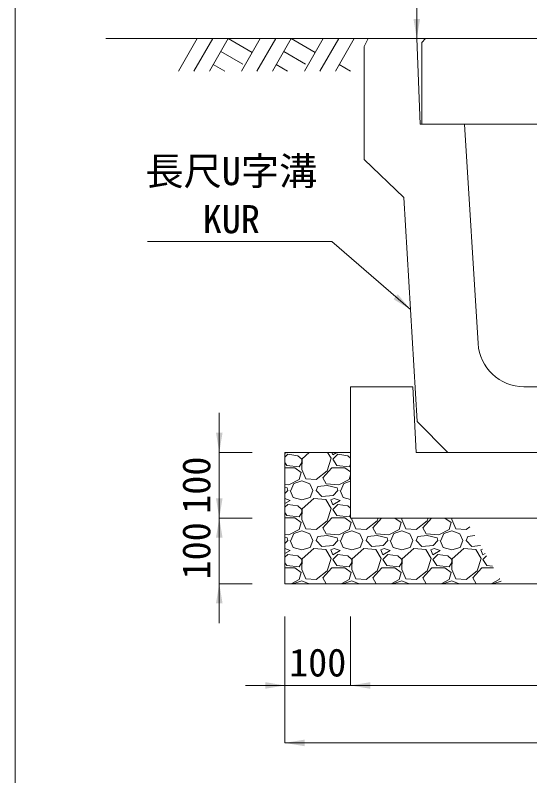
# Model space of a CAD drawing. Units: millimetres at full size, sheet at 1:40. Extents: x 206103 to 244503, y 883348 to 903496.
# Drawn here: x 236503 to 237287, y 887360 to 888518 of the extents above; entities that cross this region are included whole.
import ezdxf
from ezdxf.enums import TextEntityAlignment as Align

# ---------------------------------------------------------------- set-up
doc = ezdxf.new("R2010")
doc.units = ezdxf.units.MM
doc.header["$LTSCALE"] = 40
for name, color, linetype, lineweight in [('0_2', 7, 'Continuous', 20), ('図枠', 5, 'Continuous', 13), ('基礎ブロック', 2, 'Continuous', 13), ('基礎材', 7, 'Continuous', 15), ('寸法線', 7, 'Continuous', 13), ('引出線', 4, 'Continuous', 13), ('本体', 2, 'Continuous', 13), ('ﾊｯﾁﾝｸﾞ', 7, 'Continuous', 5)]:
    doc.layers.add(name, color=color, linetype=linetype, lineweight=lineweight)
doc.styles.add('ＭＳ ゴシック', font='')
doc.styles.get('ＭＳ ゴシック').set_extended_font_data('MS Gothic')

# ---------------------------------------------------------------- blocks, each defined once
blk = doc.blocks.new('filled_arrow')
at = {"color": 0, "linetype": 'Continuous', "lineweight": -2}
blk.add_solid([(7.5, 1.25), (0, 0), (7.5, -1.25)], dxfattribs=at)

msp = doc.modelspace()

# ---------------------------------------------------------------- linework, layer by layer
at = {"layer": '0_2'}
msp.add_line((237041.21, 888482.33), (236641.21, 888482.33), dxfattribs=at)
at = {"layer": '図枠'}
msp.add_line((236503.21, 903148.33), (236503.21, 883348.33), dxfattribs=at)
at = {"layer": '基礎ブロック', "lineweight": 20}
for p, q in [((237014.21, 887852.33), (237014.21, 887952.33)), ((237014.21, 887952.33), (237109.21, 887952.33)), ((237109.21, 887952.33), (237114.21, 887852.33)), ((237014.21, 887752.33), (237014.21, 887852.33)), ((237114.21, 887852.33), (237824.21, 887852.33)), ((237924.21, 887752.33), (237014.21, 887752.33))]:
    msp.add_line(p, q, dxfattribs=at)
at = {"layer": '基礎材'}
for p, q in [((236914.21, 887852.33), (236914.21, 887652.33)), ((236914.21, 887652.33), (238024.21, 887652.33))]:
    msp.add_line(p, q, dxfattribs=at)
at = {"layer": '基礎材', "lineweight": 13}
msp.add_line((237014.21, 887852.33), (236914.21, 887852.33), dxfattribs=at)
at = {"layer": '寸法線'}
for p, q in [((237115.21, 888482.33), (237115.21, 889182.33)), ((237670.21, 888482.33), (237115.21, 888482.33)), ((236814.21, 887692.33), (236814.21, 887912.33)), ((236864.21, 887852.33), (236814.21, 887852.33)), ((236814.21, 887592.33), (236814.21, 887812.33)), ((236864.21, 887752.33), (236814.21, 887752.33)), ((236864.21, 887752.33), (236814.21, 887752.33)), ((236864.21, 887652.33), (236814.21, 887652.33)), ((236914.21, 887602.33), (236914.21, 887497.39)), ((236914.21, 887602.33), (236914.21, 887409.89)), ((237014.21, 887602.33), (237014.21, 887497.39)), ((237014.21, 887602.33), (237014.21, 887497.39)), ((236854.21, 887497.39), (237074.21, 887497.39)), ((237014.21, 887497.39), (237924.21, 887497.39)), ((238024.21, 887409.89), (236914.21, 887409.89))]:
    msp.add_line(p, q, dxfattribs=at)
at = {"layer": '引出線'}
msp.add_lwpolyline([(237105.77, 888069.76), (236985.56, 888173.22), (236704.73, 888173.22)], dxfattribs=at)
at = {"layer": '本体'}
for p, q in [((237035.21, 888470.33), (237041.21, 888482.33)), ((237041.21, 888482.33), (237115.21, 888482.33)), ((237115.21, 888482.33), (237120.21, 888352.33)), ((237035.21, 888470.33), (237035.21, 888298.33)), ((237120.21, 888352.33), (237187.71, 888352.33)), ((237187.71, 888352.33), (237208.6, 888017.96)), ((237035.21, 888298.33), (237095.71, 888240.33)), ((237095.71, 888240.33), (237115.84, 887899.19)), ((237278.47, 887952.33), (237496.94, 887952.33)), ((237162.71, 887852.33), (237115.84, 887899.19)), ((237162.71, 887852.33), (237612.71, 887852.33))]:
    msp.add_line(p, q, dxfattribs=at)
at = {"layer": '本体', "lineweight": 20}
msp.add_lwpolyline([(237122.71, 888352.33), (237122.71, 888476.33), (237128.71, 888482.33), (237646.71, 888482.33), (237652.71, 888476.33), (237652.71, 888352.33)], close=True, dxfattribs=at)
at = {"layer": '本体'}
msp.add_arc((237278.47, 888022.33), 70, 183.57633, 270, dxfattribs=at)
at = {"layer": 'ﾊｯﾁﾝｸﾞ', "lineweight": 9}
for p, q in [((236780.65, 888482.33), (236752, 888432.71)), ((236804.27, 888482.33), (236775.62, 888432.71)), ((236827.89, 888482.33), (236799.24, 888432.71)), ((236827.89, 888482.33), (236864.46, 888461.22)), ((236876.65, 888482.33), (236848, 888432.71)), ((236900.27, 888482.33), (236871.62, 888432.71)), ((236923.89, 888482.33), (236895.24, 888432.71)), ((236923.89, 888482.33), (236960.46, 888461.22)), ((236972.65, 888482.33), (236944, 888432.71)), ((236996.27, 888482.33), (236967.62, 888432.71)), ((237019.89, 888482.33), (236991.24, 888432.71)), ((236816.47, 888462.55), (236849.88, 888443.26)), ((236912.47, 888462.55), (236945.88, 888443.26)), ((236805.05, 888442.76), (236822.46, 888432.71)), ((236901.05, 888442.76), (236918.46, 888432.71)), ((236997.05, 888442.76), (237014.46, 888432.71))]:
    msp.add_line(p, q, dxfattribs=at)
at = {"layer": 'ﾊｯﾁﾝｸﾞ'}
for p, q in [((236914.21, 887850.57), (236917.13, 887852.33)), ((236918.51, 887849.35), (236914.21, 887845.04)), ((236933.75, 887847.06), (236918.51, 887849.35)), ((236939.85, 887841.73), (236933.75, 887847.06)), ((236951.39, 887852.33), (236940.61, 887842.49)), ((236984.8, 887843.25), (236979.26, 887852.33)), ((236985.59, 887852.33), (236987.09, 887848.58)), ((236987.09, 887848.58), (236993.33, 887852.33)), ((236994.71, 887849.35), (236987.09, 887841.73)), ((237009.95, 887847.06), (236994.71, 887849.35)), ((237014.21, 887843.34), (237009.95, 887847.06)), ((236914.21, 887836.75), (236916.99, 887832.58)), ((236936.04, 887830.3), (236939.85, 887837.15)), ((236940.61, 887842.49), (236939.85, 887826.49)), ((236939.85, 887837.15), (236939.85, 887841.73)), ((236978.71, 887824.2), (236984.8, 887843.25)), ((236987.09, 887841.73), (236993.19, 887832.58)), ((237012.24, 887830.3), (237014.21, 887833.84)), ((236914.21, 887828.77), (236929.18, 887828.77)), ((236916.99, 887832.58), (236936.04, 887830.3)), ((236929.18, 887828.77), (236939.08, 887821.91)), ((236939.08, 887821.91), (236936.04, 887811.25)), ((236939.85, 887826.49), (236945.94, 887812.01)), ((236961.94, 887811.25), (236978.71, 887824.2)), ((236971.85, 887813.53), (236985.57, 887828.77)), ((236985.57, 887828.77), (237005.38, 887828.77)), ((236993.19, 887832.58), (237012.24, 887830.3)), ((237005.38, 887828.77), (237014.21, 887822.66)), ((236936.04, 887811.25), (236920.03, 887802.86)), ((236945.94, 887812.01), (236961.94, 887811.25)), ((236977.18, 887804.39), (236971.85, 887813.53)), ((237012.24, 887811.25), (236996.23, 887802.86)), ((237014.21, 887818.14), (237012.24, 887811.25)), ((236920.03, 887802.86), (236914.21, 887803.33)), ((236917.75, 887798.29), (236914.21, 887799.18)), ((236923.08, 887794.48), (236927.65, 887805.15)), ((236927.65, 887805.15), (236939.85, 887808.96)), ((236939.85, 887808.96), (236952.04, 887804.39)), ((236952.04, 887804.39), (236956.61, 887794.48)), ((236961.94, 887794.48), (236964.23, 887800.58)), ((236978.71, 887802.1), (236964.23, 887800.58)), ((236996.23, 887802.86), (236977.18, 887804.39)), ((236993.95, 887798.29), (236978.71, 887802.1)), ((236999.28, 887794.48), (237003.85, 887805.15)), ((237003.85, 887805.15), (237014.21, 887808.38)), ((236918.51, 887794.48), (236914.21, 887789.7)), ((236918.51, 887794.48), (236917.75, 887798.29)), ((236922.32, 887794.48), (236926.89, 887783.81)), ((236952.8, 887783.81), (236956.61, 887794.48)), ((236970.33, 887785.34), (236961.94, 887794.48)), ((236994.71, 887794.48), (236987.85, 887786.86)), ((236994.71, 887794.48), (236993.95, 887798.29)), ((236998.52, 887794.48), (237003.09, 887783.81)), ((236922.32, 887779.24), (236914.21, 887781.95)), ((236914.21, 887774.37), (236922.32, 887779.24)), ((236926.89, 887783.81), (236939.85, 887780)), ((236939.85, 887780), (236952.8, 887783.81)), ((236958.13, 887782.29), (236940.61, 887766.29)), ((236976.42, 887780.77), (236958.13, 887782.29)), ((236987.85, 887786.86), (236970.33, 887785.34)), ((236984.8, 887767.05), (236976.42, 887780.77)), ((236989.38, 887782.29), (236984.04, 887780)), ((236984.04, 887780), (236987.09, 887772.38)), ((236987.09, 887772.38), (236998.52, 887779.24)), ((236998.52, 887779.24), (236989.38, 887782.29)), ((237003.09, 887783.81), (237014.21, 887780.55)), ((236918.51, 887773.15), (236914.21, 887768.84)), ((236933.75, 887770.86), (236918.51, 887773.15)), ((236939.85, 887765.53), (236933.75, 887770.86)), ((236940.61, 887766.29), (236939.85, 887750.29)), ((236939.85, 887760.95), (236939.85, 887765.53)), ((236978.71, 887748), (236984.8, 887767.05)), ((236994.71, 887773.15), (236987.09, 887765.53)), ((236987.09, 887765.53), (236993.19, 887756.38)), ((237009.95, 887770.86), (236994.71, 887773.15)), ((237014.21, 887767.14), (237009.95, 887770.86)), ((236914.21, 887760.55), (236916.99, 887756.38)), ((236914.21, 887752.57), (236929.18, 887752.57)), ((236916.99, 887756.38), (236936.04, 887754.1)), ((236929.18, 887752.57), (236939.08, 887745.71)), ((236936.04, 887754.1), (236939.85, 887760.95)), ((236971.85, 887737.33), (236985.57, 887752.57)), ((236985.57, 887752.57), (237005.38, 887752.57)), ((236993.19, 887756.38), (237012.24, 887754.1)), ((237005.38, 887752.57), (237015.28, 887745.71)), ((237012.24, 887754.1), (237014.21, 887757.64)), ((237016.14, 887752.33), (237016.05, 887750.29)), ((237048.05, 887737.33), (237061.55, 887752.33)), ((237054.91, 887748), (237056.29, 887752.33)), ((237081.93, 887752.33), (237091.48, 887745.71)), ((237092.34, 887752.33), (237092.25, 887750.29)), ((237124.25, 887737.33), (237137.75, 887752.33)), ((237131.11, 887748), (237132.49, 887752.33)), ((237158.13, 887752.33), (237167.68, 887745.71)), ((237168.54, 887752.33), (237168.45, 887750.29)), ((236939.08, 887745.71), (236936.04, 887735.05)), ((236939.85, 887750.29), (236945.94, 887735.81)), ((236961.94, 887735.05), (236978.71, 887748)), ((237015.28, 887745.71), (237012.24, 887735.05)), ((237016.05, 887750.29), (237022.14, 887735.81)), ((237038.14, 887735.05), (237054.91, 887748)), ((237091.48, 887745.71), (237088.44, 887735.05)), ((237092.25, 887750.29), (237098.34, 887735.81)), ((237114.34, 887735.05), (237131.11, 887748)), ((237167.68, 887745.71), (237164.64, 887735.05)), ((237168.45, 887750.29), (237174.54, 887735.81)), ((236936.04, 887735.05), (236920.03, 887726.66)), ((236927.65, 887728.95), (236939.85, 887732.76)), ((236939.85, 887732.76), (236952.04, 887728.19)), ((236945.94, 887735.81), (236961.94, 887735.05)), ((236977.18, 887728.19), (236971.85, 887737.33)), ((237012.24, 887735.05), (236996.23, 887726.66)), ((237003.85, 887728.95), (237016.05, 887732.76)), ((237016.05, 887732.76), (237028.24, 887728.19)), ((237022.14, 887735.81), (237038.14, 887735.05)), ((237053.38, 887728.19), (237048.05, 887737.33)), ((237088.44, 887735.05), (237072.43, 887726.66)), ((237080.05, 887728.95), (237092.25, 887732.76)), ((237092.25, 887732.76), (237104.44, 887728.19)), ((237098.34, 887735.81), (237114.34, 887735.05)), ((237129.58, 887728.19), (237124.25, 887737.33)), ((237164.64, 887735.05), (237148.63, 887726.66)), ((237156.25, 887728.95), (237168.45, 887732.76)), ((237168.45, 887732.76), (237180.64, 887728.19)), ((237174.54, 887735.81), (237190.54, 887735.05)), ((237190.54, 887735.05), (237195.84, 887739.14)), ((236920.03, 887726.66), (236914.21, 887727.13)), ((236917.75, 887722.09), (236914.21, 887722.98)), ((236918.51, 887718.28), (236914.21, 887713.5)), ((236918.51, 887718.28), (236917.75, 887722.09)), ((236922.32, 887718.28), (236926.89, 887707.61)), ((236923.08, 887718.28), (236927.65, 887728.95)), ((236952.04, 887728.19), (236956.61, 887718.28)), ((236952.8, 887707.61), (236956.61, 887718.28)), ((236961.94, 887718.28), (236964.23, 887724.38)), ((236970.33, 887709.14), (236961.94, 887718.28)), ((236978.71, 887725.9), (236964.23, 887724.38)), ((236996.23, 887726.66), (236977.18, 887728.19)), ((236993.95, 887722.09), (236978.71, 887725.9)), ((236994.71, 887718.28), (236987.85, 887710.66)), ((236994.71, 887718.28), (236993.95, 887722.09)), ((236998.52, 887718.28), (237003.09, 887707.61)), ((236999.28, 887718.28), (237003.85, 887728.95)), ((237028.24, 887728.19), (237032.81, 887718.28)), ((237029, 887707.61), (237032.81, 887718.28)), ((237038.14, 887718.28), (237040.43, 887724.38)), ((237046.53, 887709.14), (237038.14, 887718.28)), ((237054.91, 887725.9), (237040.43, 887724.38)), ((237072.43, 887726.66), (237053.38, 887728.19)), ((237070.15, 887722.09), (237054.91, 887725.9)), ((237070.91, 887718.28), (237064.05, 887710.66)), ((237070.91, 887718.28), (237070.15, 887722.09)), ((237074.72, 887718.28), (237079.29, 887707.61)), ((237075.48, 887718.28), (237080.05, 887728.95)), ((237104.44, 887728.19), (237109.01, 887718.28)), ((237105.2, 887707.61), (237109.01, 887718.28)), ((237114.34, 887718.28), (237116.63, 887724.38)), ((237122.73, 887709.14), (237114.34, 887718.28)), ((237131.11, 887725.9), (237116.63, 887724.38)), ((237148.63, 887726.66), (237129.58, 887728.19)), ((237146.35, 887722.09), (237131.11, 887725.9)), ((237147.11, 887718.28), (237140.25, 887710.66)), ((237147.11, 887718.28), (237146.35, 887722.09)), ((237150.92, 887718.28), (237155.49, 887707.61)), ((237151.68, 887718.28), (237156.25, 887728.95)), ((237180.64, 887728.19), (237185.21, 887718.28)), ((237181.4, 887707.61), (237185.21, 887718.28)), ((237190.54, 887718.28), (237192.83, 887724.38)), ((237198.93, 887709.14), (237190.54, 887718.28)), ((237203.7, 887725.52), (237192.83, 887724.38)), ((236926.89, 887707.61), (236939.85, 887703.8)), ((236939.85, 887703.8), (236952.8, 887707.61)), ((236958.13, 887706.09), (236940.61, 887690.09)), ((236976.42, 887704.57), (236958.13, 887706.09)), ((236987.85, 887710.66), (236970.33, 887709.14)), ((236989.38, 887706.09), (236984.04, 887703.8)), ((236998.52, 887703.04), (236989.38, 887706.09)), ((237003.09, 887707.61), (237016.05, 887703.8)), ((237016.05, 887703.8), (237029, 887707.61)), ((237034.33, 887706.09), (237016.81, 887690.09)), ((237052.62, 887704.57), (237034.33, 887706.09)), ((237064.05, 887710.66), (237046.53, 887709.14)), ((237065.58, 887706.09), (237060.24, 887703.8)), ((237074.72, 887703.04), (237065.58, 887706.09)), ((237079.29, 887707.61), (237092.25, 887703.8)), ((237092.25, 887703.8), (237105.2, 887707.61)), ((237110.53, 887706.09), (237093.01, 887690.09)), ((237128.82, 887704.57), (237110.53, 887706.09)), ((237140.25, 887710.66), (237122.73, 887709.14)), ((237141.78, 887706.09), (237136.44, 887703.8)), ((237150.92, 887703.04), (237141.78, 887706.09)), ((237155.49, 887707.61), (237168.45, 887703.8)), ((237168.45, 887703.8), (237181.4, 887707.61)), ((237186.73, 887706.09), (237169.21, 887690.09)), ((237205.02, 887704.57), (237186.73, 887706.09)), ((237212.48, 887710.32), (237198.93, 887709.14)), ((236922.32, 887703.04), (236914.21, 887705.75)), ((236914.21, 887698.17), (236922.32, 887703.04)), ((236918.51, 887696.95), (236914.21, 887692.64)), ((236933.75, 887694.66), (236918.51, 887696.95)), ((236939.85, 887689.33), (236933.75, 887694.66)), ((236984.8, 887690.85), (236976.42, 887704.57)), ((236984.04, 887703.8), (236987.09, 887696.18)), ((236987.09, 887696.18), (236998.52, 887703.04)), ((236994.71, 887696.95), (236987.09, 887689.33)), ((237009.95, 887694.66), (236994.71, 887696.95)), ((237016.05, 887689.33), (237009.95, 887694.66)), ((237061, 887690.85), (237052.62, 887704.57)), ((237060.24, 887703.8), (237063.29, 887696.18)), ((237063.29, 887696.18), (237074.72, 887703.04)), ((237070.91, 887696.95), (237063.29, 887689.33)), ((237086.15, 887694.66), (237070.91, 887696.95)), ((237092.25, 887689.33), (237086.15, 887694.66)), ((237137.2, 887690.85), (237128.82, 887704.57)), ((237136.44, 887703.8), (237139.49, 887696.18)), ((237139.49, 887696.18), (237150.92, 887703.04)), ((237147.11, 887696.95), (237139.49, 887689.33)), ((237162.35, 887694.66), (237147.11, 887696.95)), ((237168.45, 887689.33), (237162.35, 887694.66)), ((237213.4, 887690.85), (237205.02, 887704.57)), ((237215.52, 887705.04), (237212.64, 887703.8)), ((237212.64, 887703.8), (237215.69, 887696.18)), ((237215.69, 887696.18), (237219.36, 887698.39)), ((237221.34, 887694.97), (237215.69, 887689.33)), ((236914.21, 887684.35), (236916.99, 887680.18)), ((236936.04, 887677.9), (236939.85, 887684.75)), ((236940.61, 887690.09), (236939.85, 887674.09)), ((236939.85, 887684.75), (236939.85, 887689.33)), ((236978.71, 887671.8), (236984.8, 887690.85)), ((236987.09, 887689.33), (236993.19, 887680.18)), ((237012.24, 887677.9), (237016.05, 887684.75)), ((237016.81, 887690.09), (237016.05, 887674.09)), ((237016.05, 887684.75), (237016.05, 887689.33)), ((237054.91, 887671.8), (237061, 887690.85)), ((237063.29, 887689.33), (237069.39, 887680.18)), ((237088.44, 887677.9), (237092.25, 887684.75)), ((237093.01, 887690.09), (237092.25, 887674.09)), ((237092.25, 887684.75), (237092.25, 887689.33)), ((237131.11, 887671.8), (237137.2, 887690.85)), ((237139.49, 887689.33), (237145.59, 887680.18)), ((237164.64, 887677.9), (237168.45, 887684.75)), ((237169.21, 887690.09), (237168.45, 887674.09)), ((237168.45, 887684.75), (237168.45, 887689.33)), ((237207.31, 887671.8), (237213.4, 887690.85)), ((237215.69, 887689.33), (237221.79, 887680.18)), ((236914.21, 887676.37), (236929.18, 887676.37)), ((236916.99, 887680.18), (236936.04, 887677.9)), ((236929.18, 887676.37), (236939.08, 887669.51)), ((236939.85, 887674.09), (236945.94, 887659.61)), ((236961.94, 887658.85), (236978.71, 887671.8)), ((236971.85, 887661.13), (236985.57, 887676.37)), ((236985.57, 887676.37), (237005.38, 887676.37)), ((236993.19, 887680.18), (237012.24, 887677.9)), ((237005.38, 887676.37), (237015.28, 887669.51)), ((237016.05, 887674.09), (237022.14, 887659.61)), ((237038.14, 887658.85), (237054.91, 887671.8)), ((237048.05, 887661.13), (237061.77, 887676.37)), ((237061.77, 887676.37), (237081.58, 887676.37)), ((237069.39, 887680.18), (237088.44, 887677.9)), ((237081.58, 887676.37), (237091.48, 887669.51)), ((237092.25, 887674.09), (237098.34, 887659.61)), ((237114.34, 887658.85), (237131.11, 887671.8)), ((237124.25, 887661.13), (237137.97, 887676.37)), ((237137.97, 887676.37), (237157.78, 887676.37)), ((237145.59, 887680.18), (237164.64, 887677.9)), ((237157.78, 887676.37), (237167.68, 887669.51)), ((237168.45, 887674.09), (237174.54, 887659.61)), ((237190.54, 887658.85), (237207.31, 887671.8)), ((237200.45, 887661.13), (237214.17, 887676.37)), ((237214.17, 887676.37), (237232.08, 887676.37)), ((237221.79, 887680.18), (237230.48, 887679.14)), ((236939.08, 887669.51), (236936.04, 887658.85)), ((236976.99, 887652.33), (236971.85, 887661.13)), ((237015.28, 887669.51), (237012.24, 887658.85)), ((237053.19, 887652.33), (237048.05, 887661.13)), ((237091.48, 887669.51), (237088.44, 887658.85)), ((237129.39, 887652.33), (237124.25, 887661.13)), ((237167.68, 887669.51), (237164.64, 887658.85)), ((237205.59, 887652.33), (237200.45, 887661.13)), ((237241.29, 887660.42), (237240.84, 887658.85)), ((236936.04, 887658.85), (236923.6, 887652.33)), ((236927.48, 887652.33), (236927.65, 887652.75)), ((236927.65, 887652.75), (236939.85, 887656.56)), ((236939.85, 887656.56), (236951.13, 887652.33)), ((236945.94, 887659.61), (236961.94, 887658.85)), ((237012.24, 887658.85), (236999.8, 887652.33)), ((237003.68, 887652.33), (237003.85, 887652.75)), ((237003.85, 887652.75), (237016.05, 887656.56)), ((237016.05, 887656.56), (237027.33, 887652.33)), ((237022.14, 887659.61), (237038.14, 887658.85)), ((237088.44, 887658.85), (237076, 887652.33)), ((237079.88, 887652.33), (237080.05, 887652.75)), ((237080.05, 887652.75), (237092.25, 887656.56)), ((237092.25, 887656.56), (237103.53, 887652.33)), ((237098.34, 887659.61), (237114.34, 887658.85)), ((237164.64, 887658.85), (237152.2, 887652.33)), ((237156.08, 887652.33), (237156.25, 887652.75)), ((237156.25, 887652.75), (237168.45, 887656.56)), ((237168.45, 887656.56), (237179.73, 887652.33)), ((237174.54, 887659.61), (237190.54, 887658.85)), ((237240.84, 887658.85), (237228.4, 887652.33)), ((237232.28, 887652.33), (237232.45, 887652.75)), ((237232.45, 887652.75), (237243.69, 887656.26))]:
    msp.add_line(p, q, dxfattribs=at)

# ---------------------------------------------------------------- block references
at = {"layer": '寸法線', "xscale": 4, "yscale": 4}
for p, rotation in [((237115.21, 888482.33), 90), ((236814.21, 887852.33), 90), ((236814.21, 887752.33), 90), ((236814.21, 887752.33), 270), ((236814.21, 887652.33), 270), ((236914.21, 887497.39), 180)]:
    msp.add_blockref('filled_arrow', p, dxfattribs=dict(at, rotation=rotation))
for p in [(237014.21, 887497.39), (237014.21, 887497.39), (236914.21, 887409.89)]:
    msp.add_blockref('filled_arrow', p, dxfattribs=at)
at = {"layer": '引出線', "xscale": 4, "yscale": 4, "rotation": 139.3}
msp.add_blockref('filled_arrow', (237105.77, 888069.76), dxfattribs=at)

# ---------------------------------------------------------------- texts
at = {"layer": '寸法線', "style": 'ＭＳ ゴシック'}
for p in [(236779.21, 887802.33), (236779.21, 887702.33)]:
    msp.add_text('100', height=42.72, rotation=90, dxfattribs=at).set_placement(p, align=Align.MIDDLE_CENTER)
msp.add_text('100', height=42.72, dxfattribs=at).set_placement((236964.21, 887532.39), align=Align.MIDDLE_CENTER)
at = {"layer": '引出線', "style": 'ＭＳ ゴシック'}
for s, p in [('長尺U字溝', (236701.53, 888246.46)), ('KUR', (236788.94, 888173.33))]:
    msp.add_text(s, height=42.72, dxfattribs=at).set_placement(p, align=Align.BOTTOM_LEFT)

doc.saveas('drawing.dxf')
